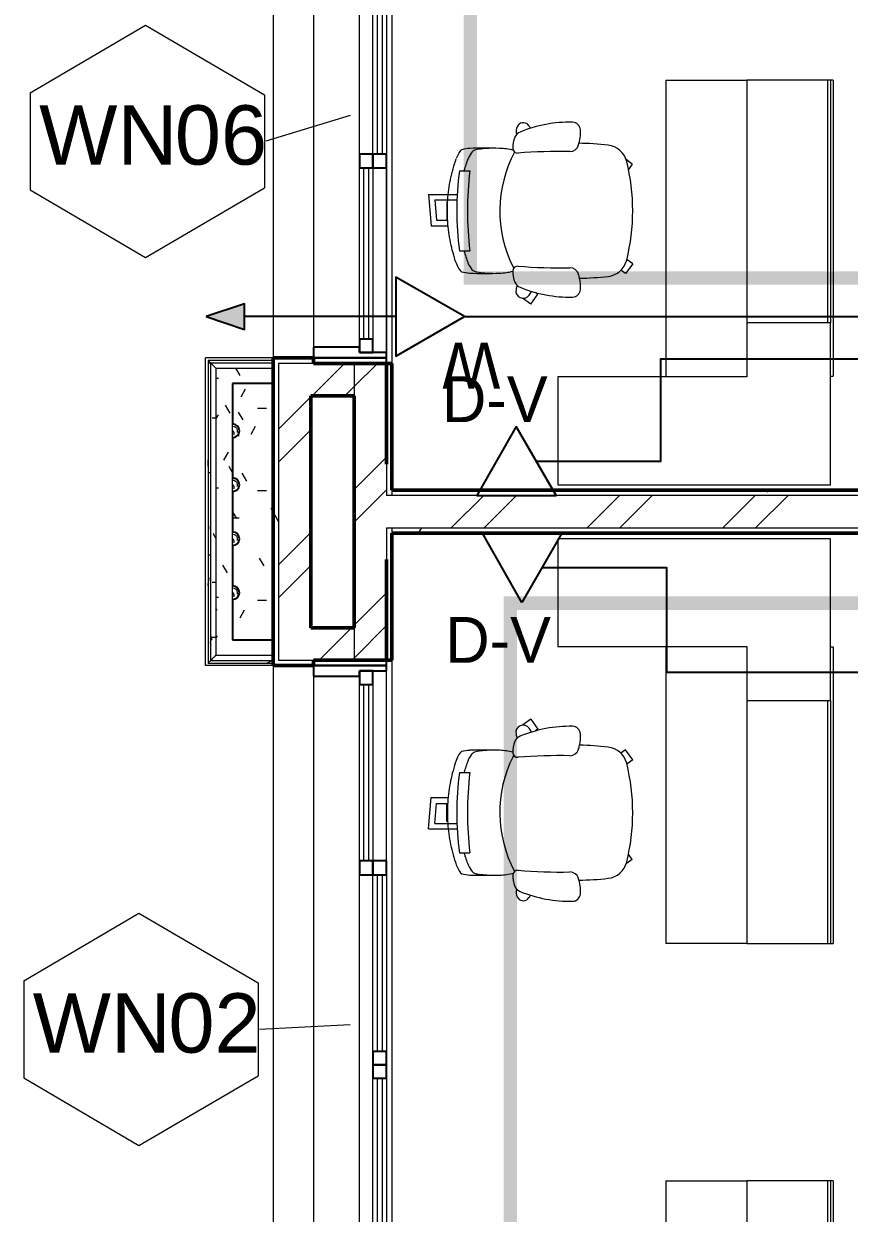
# Model space of a CAD drawing. Header units: millimetres. Extents: x -9358 to 257996, y -67499 to 9117.
# Drawn here: x -1094 to 1965, y -19148 to -14740 of the extents above; entities that cross this region are included whole.
import ezdxf

# ---------------------------------------------------------------- set-up
doc = ezdxf.new("R2010")
doc.units = ezdxf.units.MM
doc.header["$LTSCALE"] = 1000
for name, color, linetype, lineweight in [('A-FLR-PAT', 8, 'Continuous', 18), ('A-FRN', 8, 'Continuous', 9), ('A-LIN-30-1', 8, 'Continuous', 25), ('A-TYP-WIN', 8, 'Continuous', 0), ('A-WAL-CLD', 8, 'Continuous', 9), ('A-WAL-CMU', 8, 'Continuous', 50), ('A-WAL-FIN', 8, 'Continuous', 9), ('A-WAL-LOW-20', 8, 'Continuous', 18), ('A-WAL-LOW-20-1', 8, 'Continuous', 50), ('A-WAL-LOW-30', 8, 'Continuous', 18), ('A-WAL-PAT-1', 8, 'Continuous', 9), ('A-WIN', 8, 'Continuous', 9), ('A-WIN-1', 8, 'Continuous', 25), ('A-WIN-2', 8, 'Continuous', 18)]:
    doc.layers.add(name, color=color, linetype=linetype, lineweight=lineweight)
for name, color, linetype in [('CCTV', 4, 'Continuous'), ('DATANET', 4, 'Continuous'), ('F POINT AGN', 7, 'Continuous'), ('LC-CABLE -10', 4, 'Continuous'), ('LC-DA-CIR', 4, 'Continuous'), ('LC-T-OUTLET', 4, 'Continuous'), ('Route - rack2', 7, 'Continuous')]:
    doc.layers.add(name, color=color, linetype=linetype)
doc.styles.add('Arial_8', font='arial.ttf', dxfattribs={"height": 220})
pattern_1 = [(45, (0, 0), (-251.447, 251.447), []), (45, (0, 381), (-251.447, 251.447), [])]
pattern_2 = [(0, (0, 0), (812.8, 203.2), [33.528, -576.072, 33.528, -576.072, -3251.2]), (0, (0, 0), (812.8, 203.2), [-1219.2, 33.528, -1185.672, 33.528, -576.072, -1422.4]), (0, (0, 0), (812.8, 203.2), [-3048, 33.528, -372.872, 33.528, -982.472]), (120, (304.8, 101.6), (-582.3764, 602.3054), [33.528, -576.072, 33.528, -576.072, -3251.2]), (120, (304.8, 101.6), (-582.3764, 602.3054), [-1219.2, 33.528, -1185.672, 33.528, -576.072, -1422.4]), (120, (304.8, 101.6), (-582.3764, 602.3054), [-3048, 33.528, -372.872, 33.528, -982.472]), (240, (406.4, 508), (-230.4236, -805.5054), [33.528, -576.072, 33.528, -576.072, -3251.2]), (240, (406.4, 508), (-230.4236, -805.5054), [-1219.2, 33.528, -1185.672, 33.528, -576.072, -1422.4]), (240, (406.4, 508), (-230.4236, -805.5054), [-3048, 33.528, -372.872, 33.528, -982.472])]

# ---------------------------------------------------------------- blocks, each defined once
blk = doc.blocks.new('Window Tag - Window Tag-41068-01-Ground Floor Plan')
at = {"layer": 'A-TYP-WIN'}
for p, q in [((-4.506, 1.627), (-0.238, 4.142)), ((-0.238, 4.142), (4.181, 1.556)), ((-4.506, 1.627), (-4.506, -1.959)), ((4.181, 1.556), (4.181, -1.888)), ((-4.506, -1.959), (-0.238, -4.474)), ((-0.238, -4.474), (4.181, -1.888))]:
    blk.add_line(p, q, dxfattribs=at)
blk = doc.blocks.new('D-V')
at = {"color": 3}
blk.add_lwpolyline([(1.2, 256.5), (146.9, 0), (-146.9, 0), (1.2, 256.5)], dxfattribs=at)
at = {"layer": 'CCTV', "color": 2}
blk.add_attdef('D-V', (-225.1, 246.5), '', height=170, dxfattribs=at)
blk = doc.blocks.new('D-W')
at = {"color": 3, "elevation": 0}
blk.add_lwpolyline([(0, 254.5), (146.9, 0), (-146.9, 0), (0, 254.5)], dxfattribs=at)
at = {"layer": 'LC-T-OUTLET', "color": 2}
blk.add_attdef('W', (77.2, 236.3, 0), '', height=170, dxfattribs=at)
blk = doc.blocks.new('access point wifi weather proof')
at = {"layer": 'LC-CABLE -10'}
h = blk.add_hatch(color=3, dxfattribs=at)
h.dxf.hatch_style = 1
h.paths.add_polyline_path([(684.0372, -90.7097), (683.895, -90.6617), (683.895, -90.7577)])
at = {"layer": 'LC-CABLE -10', "color": 3}
blk.add_line((683.3342, -90.7097), (683.895, -90.7097), dxfattribs=at)
blk.add_lwpolyline([(684.0372, -90.7097), (683.895, -90.6617), (683.895, -90.7577)], close=True, dxfattribs=at)
at = {"layer": 'LC-DA-CIR'}
ref = blk.add_blockref('D-W', (683.3342, -90.7097), dxfattribs=dict(at, xscale=-0.0010000000000048, yscale=0.0010000000000048, zscale=0.0010000000000048, rotation=90))
ref.add_attrib('W', 'W', (682.9472, -90.6127), dxfattribs={"layer": 'LC-T-OUTLET', "color": 3, "height": 0.17})
blk = doc.blocks.new('Sliding_Window_Double - 3000 x 2700-2665745-01-Ground Floor Furniture Plan')
at = {"layer": 'A-WIN'}
for p, q in [((-651.8, 180.6), (-1356.3, 180.6)), ((-600.9, 180.6), (53.7, 180.6)), ((153.7, 180.6), (808.2, 180.6)), ((1563.7, 180.6), (859.1, 180.6)), ((-1306.3, 130.6), (-651.8, 130.6)), ((53.7, 130.6), (-600.9, 130.6)), ((808.2, 130.6), (153.7, 130.6)), ((859.1, 130.6), (1513.7, 130.6)), ((-651.8, 80.6), (-1306.3, 80.6)), ((808.2, 80.6), (-600.9, 80.6)), ((1513.7, 80.6), (859.1, 80.6)), ((-1336.3, -89.4), (1543.7, -89.4))]:
    blk.add_line(p, q, dxfattribs=at)
at = {"layer": 'A-WIN-1'}
for p, q in [((-1376.3, 180.6), (-1396.3, 180.6)), ((-1376.3, 180.6), (-1376.3, -89.4)), ((-1356.3, 180.6), (-1376.3, 180.6)), ((-1376.3, -89.4), (-1376.3, 180.6)), ((-1356.3, 80.6), (-1356.3, 180.6)), ((-600.9, 180.6), (-651.8, 180.6)), ((-651.8, 180.6), (-651.8, 130.6)), ((-600.9, 130.6), (-600.9, 180.6)), ((103.7, 180.6), (53.7, 180.6)), ((53.7, 180.6), (53.7, 130.6)), ((153.7, 180.6), (103.7, 180.6)), ((103.7, 180.6), (103.7, 130.6)), ((103.7, 130.6), (103.7, 180.6)), ((153.7, 130.6), (153.7, 180.6)), ((859.1, 180.6), (808.2, 180.6)), ((808.2, 180.6), (808.2, 130.6)), ((859.1, 130.6), (859.1, 180.6)), ((1583.7, 180.6), (1563.7, 180.6)), ((1563.7, 180.6), (1563.7, 80.6)), ((1583.7, -89.4), (1583.7, 180.6)), ((1603.7, 180.6), (1583.7, 180.6)), ((1583.7, 180.6), (1583.7, -89.4)), ((-1306.3, 130.6), (-1356.3, 130.6)), ((-1356.3, 130.6), (-1356.3, 80.6)), ((-1306.3, 80.6), (-1306.3, 130.6)), ((-600.9, 130.6), (-651.8, 130.6)), ((-651.8, 130.6), (-651.8, 80.6)), ((-651.8, 130.6), (-600.9, 130.6)), ((-600.9, 80.6), (-600.9, 130.6)), ((53.7, 130.6), (103.7, 130.6)), ((103.7, 130.6), (153.7, 130.6)), ((808.2, 130.6), (859.1, 130.6)), ((859.1, 130.6), (808.2, 130.6)), ((808.2, 130.6), (808.2, 80.6)), ((859.1, 80.6), (859.1, 130.6)), ((1563.7, 130.6), (1513.7, 130.6)), ((1513.7, 130.6), (1513.7, 80.6)), ((1563.7, 80.6), (1563.7, 130.6)), ((-1336.3, 80.6), (-1356.3, 80.6)), ((-1356.3, 80.6), (-1306.3, 80.6)), ((-1336.3, -89.4), (-1336.3, 80.6)), ((-651.8, 80.6), (-600.9, 80.6)), ((808.2, 80.6), (859.1, 80.6)), ((1513.7, 80.6), (1563.7, 80.6)), ((1563.7, 80.6), (1543.7, 80.6)), ((1543.7, 80.6), (1543.7, -89.4)), ((-1376.3, -89.4), (-1336.3, -89.4)), ((1543.7, -89.4), (1583.7, -89.4))]:
    blk.add_line(p, q, dxfattribs=at)
at = {"layer": 'A-WIN-2'}
for p, q in [((53.7, 165.6), (-600.9, 165.6)), ((-600.9, 165.6), (-600.9, 145.6)), ((-600.9, 145.6), (53.7, 145.6)), ((53.7, 145.6), (53.7, 165.6)), ((808.2, 165.6), (153.7, 165.6)), ((153.7, 165.6), (153.7, 145.6)), ((153.7, 145.6), (808.2, 145.6)), ((808.2, 145.6), (808.2, 165.6)), ((-651.8, 115.6), (-1306.3, 115.6)), ((-1306.3, 115.6), (-1306.3, 95.6)), ((-1306.3, 95.6), (-651.8, 95.6)), ((-651.8, 95.6), (-651.8, 115.6)), ((1513.7, 115.6), (859.1, 115.6)), ((859.1, 115.6), (859.1, 95.6)), ((859.1, 95.6), (1513.7, 95.6)), ((1513.7, 95.6), (1513.7, 115.6))]:
    blk.add_line(p, q, dxfattribs=at)
blk = doc.blocks.new('Sliding_Window_Single - 1500 x 2700-2665987-01-Ground Floor Furniture Plan')
at = {"layer": 'A-WIN'}
for p, q in [((-645, 135), (-10, 135)), ((725, 135), (40, 135)), ((40, 135), (725, 135)), ((-10, 85), (-645, 85)), ((40, 85), (675, 85)), ((-10, 35), (-675, 35)), ((675, 35), (40, 35)), ((-675, -135), (705, -135))]:
    blk.add_line(p, q, dxfattribs=at)
at = {"layer": 'A-WIN-1'}
for p, q in [((-715, 135), (-735, 135)), ((-715, 135), (-715, -135)), ((-695, 135), (-715, 135)), ((-715, -135), (-715, 135)), ((-695, 35), (-695, 135)), ((-645, 135), (-695, 135)), ((-695, 135), (-695, 85)), ((-645, 85), (-645, 135)), ((40, 135), (-10, 135)), ((-10, 135), (-10, 85)), ((40, 85), (40, 135)), ((745, 135), (725, 135)), ((725, 135), (725, 35)), ((745, -135), (745, 135)), ((765, 135), (745, 135)), ((745, 135), (745, -135)), ((-695, 85), (-645, 85)), ((-10, 85), (40, 85)), ((40, 85), (-10, 85)), ((-10, 85), (-10, 35)), ((40, 35), (40, 85)), ((725, 85), (675, 85)), ((675, 85), (675, 35)), ((725, 35), (725, 85)), ((-675, 35), (-695, 35)), ((-675, -135), (-675, 35)), ((-10, 35), (40, 35)), ((675, 35), (725, 35)), ((725, 35), (705, 35)), ((705, 35), (705, -135)), ((-715, -135), (-675, -135)), ((705, -135), (745, -135))]:
    blk.add_line(p, q, dxfattribs=at)
at = {"layer": 'A-WIN-2'}
for p, q in [((-10, 120), (-645, 120)), ((-645, 120), (-645, 100)), ((-645, 100), (-10, 100)), ((-10, 100), (-10, 120)), ((675, 70), (40, 70)), ((40, 70), (40, 50)), ((40, 50), (675, 50)), ((675, 50), (675, 70))]:
    blk.add_line(p, q, dxfattribs=at)
blk = doc.blocks.new('secretary office - manager office -1 2-1846450-01-Ground Floor Furniture Plan')
at = {"layer": 'A-FRN'}
for p, q in [((-550, 700), (-950, 700)), ((-950, 700), (-950, -300)), ((-550, 0), (-550, 700)), ((550, 300), (-550, 300)), ((550, 300), (550, 0)), ((-350, 0), (-550, 0)), ((550, 0), (-350, 0)), ((-350, -310), (-350, 0)), ((550, -300), (550, 0)), ((-950, -300), (-950, -310)), ((-350, -300), (550, -300)), ((-350, -300), (550, -300)), ((550, -310), (550, -300)), ((-950, -310), (-360, -310)), ((-548, -310), (-548, -320)), ((550, -320), (-548, -320)), ((-360, -310), (-350, -310)), ((550, -310), (-350, -310)), ((550, -320), (550, -310))]:
    blk.add_line(p, q, dxfattribs=at)
blk = doc.blocks.new('Task chair 9554N35 - Task chair 9554N35-733048-01-Ground Floor Furniture Plan')
at = {"layer": 'A-FRN'}
for p, q in [((-59.9, 447.8), (56.2, 437.7)), ((-59.9, 447.8), (-59.9, 341.6)), ((-40.1, 424.9), (-40.1, 342.5)), ((-40.1, 424.9), (34.3, 418.4)), ((34.3, 418.4), (34.3, 377)), ((56.2, 437.7), (56.2, 375.4)), ((-33.2, 380), (34.3, 380)), ((-33.2, 377), (-33.2, 380)), ((-148.6, 333.2), (-148.6, 294.8)), ((148.6, 333.5), (148.6, 294.8)), ((208.7, 134.6), (213.5, 132.2)), ((346.3, 69.3), (324.3, 99.6)), ((309.5, 42.5), (303.3, 51.1)), ((346.3, 69.3), (309.5, 42.5)), ((-172.9, -306.8), (-189.9, -284.3)), ((-172.9, -306.8), (-153.2, -293.1)), ((196.3, -309), (180.3, -287)), ((196.3, -309), (233.1, -282.3)), ((233.1, -282.3), (220.5, -265))]:
    blk.add_line(p, q, dxfattribs=at)
for centre, radius, start, end in [((18.2, -231.9), 573.4, 106.914, 111.6297), ((1, -773.4), 1116.7, 82.4068, 97.6988), ((-18.2, -231.9), 573.4, 68.3703, 73.086), ((1424.9, 239.6), 1657.1, 178.0847, 181.9153), ((192.1, 200.6), 424.1, 170.8754, 178.7196), ((-202, 267.3), 24.7, 131.8566, 178.735), ((0, -988.3), 1291.7, 83.3947, 96.6053), ((202, 267.3), 24.7, 1.265, 48.1434), ((-192.1, 200.6), 424.1, 1.2804, 9.1246), ((-1424.9, 239.6), 1657.1, 358.0847, 1.9153), ((-5.9, 191.7), 225.5, 181.9153, 194.9895), ((1.2, -277.4), 461.4, 63.2725, 118.3184), ((5.9, 191.7), 225.5, 345.5179, 358.0847), ((-239, 54.3), 81.3, 83.0715, 114.7933), ((-231.5, 117.1), 18, 357.6261, 82.7084), ((223.3, 117.1), 18, 97.2916, 182.3739), ((230.8, 54.3), 81.3, 65.2067, 96.9285), ((157.4, -76.4), 485.9, 157.6228, 181.0987), ((-301, 96.7), 25.2, 129.5798, 236.5879), ((-296.1, 90.9), 32.8, 82.4202, 129.5798), ((-257.7, 94.4), 37, 114.5757, 157.5185), ((-304.4, 28.7), 95.5, 76.8701, 82.4202), ((1706.6, -39.8), 1926.5, 175.3495, 181.0799), ((-1714.8, -39.8), 1926.5, 358.9201, 4.6505), ((249.5, 94.4), 37, 22.4815, 65.4243), ((351.4, -138.5), 268.8, 102.9497, 106.1735), ((-165.6, -76.4), 485.9, 358.9013, 22.3772), ((297.3, 97.1), 27.1, 305.0503, 102.9497), ((-270.6, 142.7), 80.3, 236.5879, 244.0605), ((266.7, 140.7), 80.4, 293.4562, 305.0503), ((-298.4, -85.1), 30, 181.1693, 265.615), ((-253.5, -75.2), 34, 289.5716, 358.4217), ((245.3, -75.2), 34, 181.5783, 250.4284), ((290.2, -85.1), 30, 274.385, 358.8307), ((-289.7, 26.9), 142.3, 265.5931, 289.5716), ((875.8, -92.8), 1126, 180.8613, 186.3586), ((281.6, 26.9), 142.3, 250.4284, 257.1593), ((-875.8, -92.8), 1126, 353.6414, 359.0315), ((281.6, 26.9), 142.3, 257.1593, 274.4069), ((-163.7, -208.7), 80, 186.3586, 256.0584), ((163.7, -208.7), 80, 283.9417, 353.6414), ((0, 450.7), 759.4, 256.0584, 283.9417)]:
    blk.add_arc(centre, radius, start, end, dxfattribs=at)
for centre, major_axis, ratio, start_param, end_param in [((2833.6, 1083.6), (3058.7, 867.3), 0.246692, 3.007939, 3.042807), ((-182.4, 335.9), (44.1, 13.7), 0.260293, 1.734544, 2.951577), ((182.6, 337.1), (-43.9, 14.1), 0.248418, 3.3294, 4.551375), ((-2839.6, 1069.5), (-3064.8, 850.5), 0.246639, 3.238935, 3.272795), ((-2833.6, 1083.6), (-3058.7, 867.3), 0.246692, 3.240378, 3.275247), ((-178.1, 286.4), (48, 16.7), 0.376203, 1.755174, 2.42563), ((178.1, 286.7), (-48.1, 16.1), 0.383717, 3.814978, 4.524085)]:
    blk.add_ellipse(centre, major_axis=major_axis, ratio=ratio, start_param=start_param, end_param=end_param, dxfattribs=at)
blk.add_open_spline([(193.1, 345.6), (180.8, 349.8), (155.9, 357.6), (104.9, 369.7), (39.6, 378.5), (-39.7, 378.4), (-105, 369.4), (-155.9, 357.1), (-180.8, 349.3), (-193.1, 344.9)], degree=3, knots=[0, 0, 0, 0, 0.1, 0.2, 0.4, 0.6, 0.8, 0.9, 1, 1, 1, 1], dxfattribs=at)
blk = doc.blocks.new('secretary office - manager office -1 2-1846452-01-Ground Floor Furniture Plan')
at = {"layer": 'A-FRN'}
for p, q in [((-360, 310), (-950, 310)), ((-950, 310), (-950, 300)), ((-548, 320), (550, 320)), ((-548, 320), (-548, 310)), ((-350, 310), (-360, 310)), ((-350, 0), (-350, 310)), ((-350, 310), (550, 310)), ((550, 310), (550, 320)), ((550, 300), (550, 310)), ((-950, 300), (-950, -700)), ((550, 300), (-350, 300)), ((550, 300), (-350, 300)), ((550, 0), (550, 300)), ((-550, -700), (-550, 0)), ((-550, 0), (-350, 0)), ((-350, 0), (550, 0)), ((550, 0), (550, -300)), ((-550, -300), (550, -300)), ((-950, -700), (-550, -700))]:
    blk.add_line(p, q, dxfattribs=at)
blk = doc.blocks.new('Task chair 9554N35 - Task chair 9554N35-745676-01-Ground Floor Furniture Plan')
at = {"layer": 'A-FRN'}
for p, q in [((196.3, 309), (180.3, 287)), ((196.3, 309), (233.1, 282.3)), ((-172.9, 306.8), (-189.9, 284.3)), ((-172.9, 306.8), (-153.2, 293.1)), ((233.1, 282.3), (220.5, 265)), ((309.5, -42.5), (303.3, -51.1)), ((346.3, -69.3), (309.5, -42.5)), ((346.3, -69.3), (324.3, -99.6)), ((208.7, -134.6), (213.5, -132.2)), ((-148.6, -333.2), (-148.6, -294.8)), ((148.6, -333.5), (148.6, -294.8)), ((-59.9, -447.8), (-59.9, -341.6)), ((-40.1, -424.9), (-40.1, -342.5)), ((-33.2, -377), (-33.2, -380)), ((-33.2, -380), (34.3, -380)), ((34.3, -418.4), (34.3, -377)), ((56.2, -437.7), (56.2, -375.4)), ((-59.9, -447.8), (56.2, -437.7)), ((-40.1, -424.9), (34.3, -418.4))]:
    blk.add_line(p, q, dxfattribs=at)
for centre, radius, start, end in [((0, -450.7), 759.4, 76.0583, 103.9416), ((-163.7, 208.7), 80, 103.9416, 173.6414), ((163.7, 208.7), 80, 6.3586, 76.0583), ((875.8, 92.8), 1126, 173.6414, 179.1387), ((-875.8, 92.8), 1126, 0.9685, 6.3586), ((-298.4, 85.1), 30, 94.385, 178.8307), ((-289.7, -26.9), 142.3, 70.4284, 94.4069), ((-253.5, 75.2), 34, 1.5783, 70.4284), ((245.3, 75.2), 34, 109.5716, 178.4217), ((281.6, -26.9), 142.3, 102.8407, 109.5716), ((281.6, -26.9), 142.3, 85.5931, 102.8407), ((290.2, 85.1), 30, 1.1693, 85.615), ((157.4, 76.4), 485.9, 178.9013, 202.3772), ((1706.6, 39.8), 1926.5, 178.9201, 184.6505), ((-1714.8, 39.8), 1926.5, 355.3495, 1.0799), ((-165.6, 76.4), 485.9, 337.6228, 1.0987), ((-301, -96.7), 25.2, 123.4121, 230.4202), ((-270.6, -142.7), 80.3, 115.9395, 123.4121), ((297.3, -97.1), 27.1, 257.0503, 54.9497), ((266.7, -140.7), 80.4, 54.9497, 66.5438), ((-296.1, -90.9), 32.8, 230.4202, 277.5798), ((-257.7, -94.4), 37, 202.4815, 245.4243), ((-304.4, -28.7), 95.5, 277.5798, 283.1299), ((-239, -54.3), 81.3, 245.2067, 276.9285), ((-231.5, -117.1), 18, 277.2916, 2.3739), ((1.2, 277.4), 461.4, 241.6816, 296.7275), ((223.3, -117.1), 18, 177.6261, 262.7084), ((230.8, -54.3), 81.3, 263.0715, 294.7933), ((249.5, -94.4), 37, 294.5757, 337.5185), ((351.4, 138.5), 268.8, 253.8265, 257.0503), ((-5.9, -191.7), 225.5, 165.0105, 178.0847), ((5.9, -191.7), 225.5, 1.9153, 14.4821), ((1424.9, -239.6), 1657.1, 178.0847, 181.9153), ((192.1, -200.6), 424.1, 181.2804, 189.1246), ((-192.1, -200.6), 424.1, 350.8754, 358.7196), ((-1424.9, -239.6), 1657.1, 358.0847, 1.9153), ((-202, -267.3), 24.7, 181.265, 228.1434), ((18.2, 231.9), 573.4, 248.3703, 253.086), ((0, 988.3), 1291.7, 263.3947, 276.6053), ((-18.2, 231.9), 573.4, 286.914, 291.6297), ((202, -267.3), 24.7, 311.8566, 358.735), ((1, 773.4), 1116.7, 262.3012, 277.5932)]:
    blk.add_arc(centre, radius, start, end, dxfattribs=at)
for centre, major_axis, ratio, start_param, end_param in [((2833.6, -1083.6), (-3058.7, 867.3), 0.246692, 0.098786, 0.133654), ((-178.1, -286.4), (-48, 16.7), 0.376203, 0.715963, 1.386418), ((178.1, -286.7), (48.1, 16.1), 0.383717, 4.900693, 5.6098), ((-2833.6, -1083.6), (3058.7, 867.3), 0.246692, 6.149531, 6.184399), ((-2839.6, -1069.5), (3064.8, 850.5), 0.246639, 6.151983, 6.185843), ((-182.4, -335.9), (-44.1, 13.7), 0.260293, 0.190015, 1.407049), ((182.6, -337.1), (43.9, 14.1), 0.248418, 4.873403, 6.095378)]:
    blk.add_ellipse(centre, major_axis=major_axis, ratio=ratio, start_param=start_param, end_param=end_param, dxfattribs=at)
blk.add_open_spline([(193.1, -345.6), (180.8, -349.8), (155.9, -357.6), (104.9, -369.7), (39.6, -378.5), (-39.7, -378.4), (-105, -369.4), (-155.9, -357.1), (-180.8, -349.3), (-193.1, -344.9)], degree=3, knots=[0, 0, 0, 0, 0.1, 0.2, 0.4, 0.6, 0.8, 0.9, 1, 1, 1, 1], dxfattribs=at)
blk = doc.blocks.new('FP_600-01-Ground Floor Furniture Plan')
at = {"layer": 'A-WAL-LOW-20'}
blk.add_line((-170, -15848.8), (-401.4, -15848.8), dxfattribs=at)
at = {"layer": 'A-WAL-PAT-1'}
blk.add_line((-176, -15847.7), (-176.5, -15847.6), dxfattribs=at)
blk = doc.blocks.new('FP_601-01-Ground Floor Furniture Plan')
at = {"layer": 'A-WAL-LOW-20'}
blk.add_line((-170, -15839), (-411.1, -15839), dxfattribs=at)
blk = doc.blocks.new('FP_602-01-Ground Floor Furniture Plan')
at = {"layer": 'A-WAL-LOW-20'}
blk.add_line((-401.4, -15848.8), (-401.4, -16951.5), dxfattribs=at)
at = {"layer": 'A-WAL-PAT-1'}
for p, q in [((-389.6, -16052.8), (-395.9, -16052.8)), ((-382, -16052.8), (-389.6, -16052.8)), ((-402.5, -16462.2), (-402.4, -16461.3)), ((-402.5, -16463.1), (-402.5, -16462.2)), ((-402.5, -16464), (-402.5, -16463.1)), ((-402.5, -16464.9), (-402.5, -16464)), ((-402.4, -16460.4), (-402.3, -16459.4)), ((-402.4, -16461.3), (-402.4, -16460.4)), ((-402.3, -16459.4), (-402.2, -16458.5)), ((-402.2, -16458.5), (-402.1, -16457.6)), ((-402.1, -16457.6), (-402, -16456.7)), ((-402, -16456.7), (-401.9, -16455.8)), ((-401.9, -16455.8), (-401.8, -16454.9)), ((-392.2, -16480.3), (-391.8, -16481.2)), ((-391.8, -16481.2), (-391.3, -16482.1)), ((-391.3, -16482.1), (-390.9, -16483)), ((-390.9, -16483), (-390.4, -16484)), ((-390.4, -16484), (-390, -16484.9)), ((-390, -16484.9), (-389.5, -16485.8)), ((-389.5, -16485.8), (-389, -16486.7)), ((-389, -16486.7), (-388.6, -16487.6)), ((-388.6, -16487.6), (-388.1, -16488.5)), ((-388.1, -16488.5), (-387.6, -16489.4)), ((-387.6, -16489.4), (-387.1, -16490.3)), ((-387.1, -16490.3), (-386.6, -16491.3)), ((-386.6, -16491.3), (-386.1, -16492.2)), ((-386.1, -16492.2), (-385.6, -16493.1)), ((-385.6, -16493.1), (-385.1, -16494)), ((-385.1, -16494), (-384.6, -16494.9)), ((-384.6, -16494.9), (-384.1, -16495.8)), ((-384.1, -16495.8), (-383.5, -16496.7)), ((-383.5, -16496.7), (-383, -16497.6)), ((-383, -16497.6), (-382.5, -16498.6)), ((-382.5, -16498.6), (-382, -16499.5)), ((-389.6, -16662.4), (-395.9, -16662.4)), ((-382, -16662.4), (-389.6, -16662.4)), ((-402.5, -16846.8), (-402.5, -16847.7)), ((-402.5, -16847.7), (-402.5, -16848.6)), ((-402.5, -16848.6), (-402.4, -16849.5)), ((-402.4, -16849.5), (-402.4, -16850.4)), ((-402.4, -16850.4), (-402.3, -16851.3)), ((-402.3, -16851.3), (-402.3, -16852.2)), ((-402.3, -16852.2), (-402.2, -16853.1)), ((-402.2, -16853.1), (-402.1, -16854)), ((-402.1, -16854), (-402, -16854.9)), ((-402, -16854.9), (-401.9, -16855.8)), ((-401.9, -16855.8), (-401.7, -16856.8)), ((-401.7, -16856.8), (-401.6, -16857.7)), ((-401.6, -16857.7), (-401.5, -16858.6)), ((-401.5, -16858.6), (-401.3, -16859.5)), ((-401.3, -16859.5), (-401.1, -16860.4)), ((-401.1, -16860.4), (-401, -16861.3)), ((-401, -16861.3), (-400.8, -16862.2)), ((-400.8, -16862.2), (-400.6, -16863.1)), ((-400.6, -16863.1), (-400.4, -16864)), ((-400.4, -16864), (-400.2, -16864.9)), ((-400.2, -16864.9), (-399.9, -16865.8)), ((-399.9, -16865.8), (-399.7, -16866.7)), ((-399.7, -16866.7), (-399.4, -16867.6)), ((-399.4, -16867.6), (-399.2, -16868.5)), ((-399.2, -16868.5), (-398.9, -16869.5)), ((-398.9, -16869.5), (-398.6, -16870.4)), ((-398.6, -16870.4), (-398.4, -16871.3)), ((-398.4, -16871.3), (-398.1, -16872.2)), ((-398.1, -16872.2), (-397.8, -16873.1)), ((-397.8, -16873.1), (-397.5, -16874)), ((-397.5, -16874), (-397.1, -16874.9)), ((-389.6, -16865.6), (-395.9, -16865.6)), ((-382, -16865.6), (-389.6, -16865.6))]:
    blk.add_line(p, q, dxfattribs=at)
blk = doc.blocks.new('FP_603-01-Ground Floor Furniture Plan')
at = {"layer": 'A-WAL-LOW-20'}
blk.add_line((-411.1, -15839), (-411.1, -16961.2), dxfattribs=at)
at = {"layer": 'A-WAL-PAT-1'}
for p, q in [((-402, -15849.6), (-409.9, -15849.6)), ((-412.2, -16208), (-412.2, -16210.6)), ((-412.2, -16210.6), (-412.2, -16213.3)), ((-412.2, -16213.3), (-412.1, -16215.9)), ((-412.1, -16215.9), (-412, -16218.6)), ((-412, -16218.6), (-411.9, -16221.2)), ((-411.9, -16221.2), (-411.7, -16223.8)), ((-401.9, -16220), (-401.2, -16217.6)), ((-411.7, -16223.8), (-411.5, -16226.5)), ((-411.5, -16226.5), (-411.3, -16229.1)), ((-411.3, -16229.1), (-411, -16231.8)), ((-404.1, -16256), (-409.9, -16256)), ((-401.2, -16256), (-404.1, -16256)), ((-404.1, -16560.8), (-409.9, -16560.8)), ((-401.2, -16560.8), (-404.1, -16560.8)), ((-410.2, -16665.6), (-409.8, -16663)), ((-409.8, -16663), (-409.4, -16660.3)), ((-409.4, -16660.3), (-409, -16657.7)), ((-409, -16657.7), (-408.5, -16655.1)), ((-408.5, -16655.1), (-408.1, -16652.4)), ((-408.1, -16652.4), (-407.6, -16649.8)), ((-407.6, -16649.8), (-407, -16647.1)), ((-407, -16647.1), (-406.5, -16644.5)), ((-411.1, -16673.5), (-410.8, -16670.9)), ((-410.8, -16670.9), (-410.5, -16668.3)), ((-410.5, -16668.3), (-410.2, -16665.6)), ((-403.3, -16883.1), (-402.6, -16885.7)), ((-402.6, -16885.7), (-401.8, -16888.3)), ((-401.8, -16888.3), (-401.2, -16890.3))]:
    blk.add_line(p, q, dxfattribs=at)
blk = doc.blocks.new('FP_604-01-Ground Floor Furniture Plan')
at = {"layer": 'A-WAL-LOW-20'}
blk.add_line((-401.4, -16951.5), (-170, -16951.5), dxfattribs=at)
at = {"layer": 'A-WAL-PAT-1'}
for p, q in [((-218.4, -16952.6), (-218.9, -16952.6)), ((-217.9, -16952.6), (-218.4, -16952.6)), ((-217.4, -16952.5), (-217.9, -16952.6)), ((-216.8, -16952.4), (-217.4, -16952.5)), ((-216.3, -16952.2), (-216.8, -16952.4)), ((-215.8, -16952), (-216.3, -16952.2)), ((-215.3, -16951.8), (-215.8, -16952)), ((-214.7, -16951.6), (-215.3, -16951.8)), ((-214.2, -16951.3), (-214.7, -16951.6)), ((-213.7, -16951), (-214.2, -16951.3)), ((-213.2, -16950.6), (-213.7, -16951))]:
    blk.add_line(p, q, dxfattribs=at)
blk = doc.blocks.new('FP_605-01-Ground Floor Furniture Plan')
at = {"layer": 'A-WAL-LOW-20'}
blk.add_line((-411.1, -16961.2), (-170, -16961.2), dxfattribs=at)
at = {"layer": 'A-WAL-PAT-1'}
for p, q in [((-191.2, -16960.6), (-192.7, -16961.1)), ((-189.7, -16960), (-191.2, -16960.6)), ((-188.2, -16959.3), (-189.7, -16960)), ((-186.6, -16958.5), (-188.2, -16959.3)), ((-185.1, -16957.7), (-186.6, -16958.5)), ((-183.6, -16956.8), (-185.1, -16957.7)), ((-182.1, -16955.7), (-183.6, -16956.8)), ((-180.5, -16954.6), (-182.1, -16955.7)), ((-179, -16953.5), (-180.5, -16954.6)), ((-177.5, -16952.2), (-179, -16953.5))]:
    blk.add_line(p, q, dxfattribs=at)
blk = doc.blocks.new('Walls 448 - Walls 78-2903440-01-Ground Floor Furniture Plan')
at = {"layer": 'A-WAL-PAT-1'}
h = blk.add_hatch(dxfattribs=at)
h.set_pattern_fill('FP_195', color=256, style=0, pattern_type=2)
h.set_pattern_definition([(0, (0, 0), (406.4, 101.6), [33.528, -271.272, 33.528, -271.272, -1625.6]), (0, (0, 0), (406.4, 101.6), [-609.6, 33.528, -576.072, 33.528, -271.272, -711.2]), (0, (0, 0), (406.4, 101.6), [-1524, 33.528, -169.672, 33.528, -474.472]), (120, (152.4, 50.8), (-291.1882, 301.1527), [33.528, -271.272, 33.528, -271.272, -1625.6]), (120, (152.4, 50.8), (-291.1882, 301.1527), [-609.6, 33.528, -576.072, 33.528, -271.272, -711.2]), (120, (152.4, 50.8), (-291.1882, 301.1527), [-1524, 33.528, -169.672, 33.528, -474.472]), (240, (203.2, 254), (-115.2118, -402.7527), [33.528, -271.272, 33.528, -271.272, -1625.6]), (240, (203.2, 254), (-115.2118, -402.7527), [-609.6, 33.528, -576.072, 33.528, -271.272, -711.2]), (240, (203.2, 254), (-115.2118, -402.7527), [-1524, 33.528, -169.672, 33.528, -474.472])])
h.paths.add_polyline_path([(-320, -16700), (-318, -16696), (-318.6, -16695.1), (-319.6, -16698.5)], flags=0)
h.paths.add_polyline_path([(-320, -16500.3), (-318, -16496.3), (-318.6, -16495.3), (-319.6, -16498.7)], flags=0)
h.paths.add_polyline_path([(-320, -16300), (-318, -16296), (-318.6, -16295.1), (-319.6, -16298.5)], flags=0)
h.paths.add_polyline_path([(-320, -16100), (-318, -16096), (-318.6, -16095.1), (-319.6, -16098.5)], flags=0)
h.paths.add_polyline_path([(-381.7, -16931.8), (-170, -16931.8), (-170, -16875), (-320, -16875), (-320, -16725), (-320, -16724.4), (-320, -16675.8), (-320, -16675), (-320, -16525.3), (-320, -16524.6), (-320, -16476.1), (-320, -16475.3), (-320, -16325), (-320, -16324.4), (-320, -16275.8), (-320, -16275), (-320, -16125), (-320, -16124.4), (-319.8, -16075.6), (-320, -16075), (-320, -15925), (-170, -15925), (-170, -15868.5), (-381.7, -15868.5), (-381.7, -16615.7)], flags=0)
at = {"layer": 'A-WAL-LOW-20'}
for p, q in [((-381.7, -15868.5), (-170, -15868.5)), ((-381.7, -15868.5), (-381.7, -16931.8)), ((-381.7, -16931.8), (-170, -16931.8))]:
    blk.add_line(p, q, dxfattribs=at)
for points, knots in [([(-411.1, -15839), (-411.1, -15839), (-410.7, -15839.4), (-407.8, -15842.3), (-403.9, -15846.2), (-402, -15848.1)], [0.1701475, 0.1701475, 0.1701475, 0.1701475, 0.25, 0.5, 0.6488772, 0.6488772, 0.6488772, 0.6488772]), ([(-401.4, -15848.8), (-401.4, -15848.8), (-401.2, -15848.9), (-400.3, -15849.8), (-398.6, -15851.5), (-397, -15853.1), (-395.1, -15855), (-392.9, -15857.2), (-390.4, -15859.7), (-386.7, -15863.4), (-383.8, -15866.4), (-381.7, -15868.5)], [0.4599876, 0.4599876, 0.4599876, 0.4599876, 0.5, 0.6, 0.65, 0.7, 0.75, 0.8, 0.85, 0.9, 1, 1, 1, 1]), ([(-411.1, -16961.2), (-411.1, -16961.2), (-410.7, -16960.9), (-407.8, -16957.9), (-403.9, -16954), (-402, -16952.2)], [0.1701475, 0.1701475, 0.1701475, 0.1701475, 0.25, 0.5, 0.6488772, 0.6488772, 0.6488772, 0.6488772]), ([(-401.4, -16951.5), (-401.4, -16951.5), (-401.2, -16951.3), (-400.3, -16950.4), (-398.6, -16948.8), (-397, -16947.1), (-395.1, -16945.2), (-392.9, -16943), (-390.4, -16940.5), (-386.7, -16936.8), (-383.7, -16933.9), (-381.7, -16931.8)], [0.4599876, 0.4599876, 0.4599876, 0.4599876, 0.5, 0.6, 0.65, 0.7, 0.75, 0.8, 0.85, 0.9, 1, 1, 1, 1])]:
    blk.add_open_spline(points, degree=3, knots=knots, dxfattribs=at)
for name in ['FP_603-01-Ground Floor Furniture Plan', 'FP_601-01-Ground Floor Furniture Plan', 'FP_602-01-Ground Floor Furniture Plan', 'FP_600-01-Ground Floor Furniture Plan', 'FP_605-01-Ground Floor Furniture Plan', 'FP_604-01-Ground Floor Furniture Plan']:
    blk.add_blockref(name, (0, 0), dxfattribs=at)
blk = doc.blocks.new('FP_606-01-Ground Floor Furniture Plan')
at = {"layer": 'A-WAL-PAT-1'}
for p, q in [((-7583.8, -28785), (-7585.5, -28787.8)), ((-7597.4, -28799.5), (-7596.4, -28794.1)), ((-7596.7, -28804.9), (-7597.4, -28799.5)), ((-7594.3, -28809.9), (-7596.7, -28804.9)), ((-7590.6, -28813.8), (-7594.3, -28809.9)), ((-7585.7, -28816.4), (-7590.6, -28813.8)), ((-7585.5, -28787.8), (-7586, -28791.3)), ((-7586, -28791.3), (-7585.1, -28794.8)), ((-7580.3, -28817.4), (-7585.7, -28816.4)), ((-7585.1, -28794.8), (-7583.1, -28797.8)), ((-7583.1, -28797.8), (-7580, -28800))]:
    blk.add_line(p, q, dxfattribs=at)
blk = doc.blocks.new('FP_607-01-Ground Floor Furniture Plan')
at = {"layer": 'A-WAL-PAT-1'}
for p, q in [((-7597.4, -28599.2), (-7596.4, -28593.9)), ((-7596.7, -28604.7), (-7597.4, -28599.2)), ((-7594.3, -28609.6), (-7596.7, -28604.7)), ((-7590.6, -28613.6), (-7594.3, -28609.6)), ((-7585.5, -28587.6), (-7586, -28591)), ((-7586, -28591), (-7585.1, -28594.5)), ((-7583.8, -28584.8), (-7585.5, -28587.6)), ((-7585.1, -28594.5), (-7583.1, -28597.6)), ((-7583.1, -28597.6), (-7580, -28599.8)), ((-7585.7, -28616.2), (-7590.6, -28613.6)), ((-7580.3, -28617.2), (-7585.7, -28616.2))]:
    blk.add_line(p, q, dxfattribs=at)
blk = doc.blocks.new('FP_608-01-Ground Floor Furniture Plan')
at = {"layer": 'A-WAL-PAT-1'}
for p, q in [((-7585.5, -28387.8), (-7586, -28391.3)), ((-7583.8, -28385), (-7585.5, -28387.8)), ((-7597.4, -28399.5), (-7596.4, -28394.1)), ((-7596.7, -28404.9), (-7597.4, -28399.5)), ((-7594.3, -28409.9), (-7596.7, -28404.9)), ((-7590.6, -28413.8), (-7594.3, -28409.9)), ((-7585.7, -28416.4), (-7590.6, -28413.8)), ((-7586, -28391.3), (-7585.1, -28394.8)), ((-7580.3, -28417.4), (-7585.7, -28416.4)), ((-7585.1, -28394.8), (-7583.1, -28397.8)), ((-7583.1, -28397.8), (-7580, -28400))]:
    blk.add_line(p, q, dxfattribs=at)
blk = doc.blocks.new('FP_609-01-Ground Floor Furniture Plan')
at = {"layer": 'A-WAL-PAT-1'}
for p, q in [((-7597.4, -28999.5), (-7596.4, -28994.1)), ((-7596.7, -29004.9), (-7597.4, -28999.5)), ((-7594.3, -29009.9), (-7596.7, -29004.9)), ((-7585.5, -28987.9), (-7585.9, -28991.3)), ((-7585.9, -28991.3), (-7585.1, -28994.8)), ((-7583.8, -28985), (-7585.5, -28987.9)), ((-7585.1, -28994.8), (-7583.1, -28997.8)), ((-7583.1, -28997.8), (-7580, -29000)), ((-7590.6, -29013.8), (-7594.3, -29009.9)), ((-7585.7, -29016.4), (-7590.6, -29013.8)), ((-7580.3, -29017.4), (-7585.7, -29016.4))]:
    blk.add_line(p, q, dxfattribs=at)
blk = doc.blocks.new('Walls 450 - Walls 304-2903453-01-Ground Floor Furniture Plan')
at = {"layer": 'A-WAL-PAT-1'}
h = blk.add_hatch(dxfattribs=at)
h.set_pattern_fill('FP_200', color=256, style=0, pattern_type=2)
h.set_pattern_definition([(180, (-7900, -45100), (-406.4, -101.6), [33.528, -271.272, 33.528, -271.272, -1625.6]), (180, (-7900, -45100), (-406.4, -101.6), [-609.6, 33.528, -576.072, 33.528, -271.272, -711.2]), (180, (-7900, -45100), (-406.4, -101.6), [-1524, 33.528, -169.672, 33.528, -474.472]), (300, (-8052.4, -45150.8), (291.1882, -301.1527), [33.528, -271.272, 33.528, -271.272, -1625.6]), (300, (-8052.4, -45150.8), (291.1882, -301.1527), [-609.6, 33.528, -576.072, 33.528, -271.272, -711.2]), (300, (-8052.4, -45150.8), (291.1882, -301.1527), [-1524, 33.528, -169.672, 33.528, -474.472]), (60, (-8103.2, -45354), (115.2118, 402.7527), [33.528, -271.272, 33.528, -271.272, -1625.6]), (60, (-8103.2, -45354), (115.2118, 402.7527), [-609.6, 33.528, -576.072, 33.528, -271.272, -711.2]), (60, (-8103.2, -45354), (115.2118, 402.7527), [-1524, 33.528, -169.672, 33.528, -474.472])])
h.paths.add_polyline_path([(-7580, -28225), (-7730, -28225), (-7730, -29175), (-7580, -29175), (-7580, -29025), (-7594.7, -29020.2), (-7603.8, -29007.7), (-7603.8, -28992.3), (-7594.7, -28979.8), (-7580, -28975), (-7580, -28825), (-7594.7, -28820.2), (-7603.8, -28807.7), (-7603.8, -28792.3), (-7594.7, -28779.8), (-7580, -28775), (-7580, -28624.8), (-7594.7, -28620), (-7603.8, -28607.5), (-7603.8, -28592), (-7594.7, -28579.5), (-7580, -28574.8), (-7580, -28425), (-7594.7, -28420.2), (-7603.8, -28407.7), (-7603.8, -28392.3), (-7594.7, -28379.8), (-7580, -28375), (-7580, -28303.7)], flags=0)
at = {"layer": 'A-LIN-30-1'}
for p, q in [((-7730, -28225), (-7730, -29175)), ((-7580, -28225), (-7730, -28225)), ((-7580, -28375), (-7580, -28225)), ((-7580, -28574.8), (-7580, -28425)), ((-7580, -28775), (-7580, -28624.8)), ((-7580, -28975), (-7580, -28825)), ((-7580, -29175), (-7580, -29025)), ((-7730, -29175), (-7580, -29175))]:
    blk.add_line(p, q, dxfattribs=at)
for centre in [(-7580, -28400), (-7580, -28599.8), (-7580, -28800), (-7580, -29000)]:
    blk.add_arc(centre, 25, 90, 270, dxfattribs=at)
at = {"layer": 'A-WAL-FIN'}
for p, q in [((-7580, -28375), (-7580, -28400)), ((-7580, -28400), (-7580, -28425)), ((-7580, -28574.8), (-7580, -28599.8)), ((-7580, -28599.8), (-7580, -28624.8)), ((-7580, -28775), (-7580, -28800)), ((-7580, -28800), (-7580, -28825)), ((-7580, -28975), (-7580, -29000)), ((-7580, -29000), (-7580, -29025))]:
    blk.add_line(p, q, dxfattribs=at)
at = {"layer": 'A-WAL-LOW-20-1'}
for name in ['FP_608-01-Ground Floor Furniture Plan', 'FP_607-01-Ground Floor Furniture Plan', 'FP_606-01-Ground Floor Furniture Plan', 'FP_609-01-Ground Floor Furniture Plan']:
    blk.add_blockref(name, (0, 0), dxfattribs=at)
blk = doc.blocks.new('G')
at = {"layer": 'A-WAL-PAT-1'}
h = blk.add_hatch(dxfattribs=at)
h.set_pattern_fill('FP_2', color=256, style=0, pattern_type=2)
h.set_pattern_definition(pattern_2)
h.paths.add_polyline_path([(270, -16340), (270, -15850), (250, -15850), (250, -16340)], flags=0)
h.paths.add_polyline_path([(250, -14350), (270, -14350), (270, -12570), (250, -12570), (250, -14086.1)], flags=0)
h = blk.add_hatch(dxfattribs=at)
h.set_pattern_fill('FP_2', color=256, style=0, pattern_type=2)
h.set_pattern_definition(pattern_2)
h.paths.add_polyline_path([(-20, -15850), (-20, -15830), (-170, -15830), (-170, -15850), (-150, -15850)], flags=0)
h = blk.add_hatch(dxfattribs=at)
h.set_pattern_fill('FP_2', color=256, style=0, pattern_type=2)
h.set_pattern_definition(pattern_2)
h.paths.add_polyline_path([(-150, -16950), (-150, -15850), (-170, -15850), (-170, -16950)], flags=0)
h = blk.add_hatch(dxfattribs=at)
h.set_pattern_fill('FP_1', color=256, style=0, pattern_type=2)
h.set_pattern_definition(pattern_1)
h.paths.add_polyline_path([(130, -15970), (130, -15850), (-150, -15850), (-150, -15970), (-30, -15970)], flags=0)
h = blk.add_hatch(dxfattribs=at)
h.set_pattern_fill('FP_1', color=256, style=0, pattern_type=2)
h.set_pattern_definition(pattern_1)
h.paths.add_polyline_path([(130, -16950), (250, -16950), (250, -15850), (130, -15850), (130, -16830)], flags=0)
h = blk.add_hatch(dxfattribs=at)
h.set_pattern_fill('FP_1', color=256, style=0, pattern_type=2)
h.set_pattern_definition(pattern_1)
h.paths.add_polyline_path([(-30, -16830), (-30, -15970), (-150, -15970), (-150, -16830), (-112.4, -16830)], flags=0)
h = blk.add_hatch(dxfattribs=at)
h.set_pattern_fill('FP_1', color=256, style=0, pattern_type=2)
h.set_pattern_definition(pattern_1)
h.paths.add_polyline_path([(250, -16460), (6200, -16460), (6200, -16340), (250, -16340)], flags=0)
h.paths.add_polyline_path([(6240, -16460), (6240, -16340), (6220, -16340), (6220, -16460)], flags=0)
h = blk.add_hatch(dxfattribs=at)
h.set_pattern_fill('FP_2', color=256, style=0, pattern_type=2)
h.set_pattern_definition(pattern_2)
h.paths.add_polyline_path([(6220, -16460), (6220, -16320), (270, -16320), (270, -16340), (6200, -16340), (6200, -16460)], flags=0)
h = blk.add_hatch(dxfattribs=at)
h.set_pattern_fill('FP_2', color=256, style=0, pattern_type=2)
h.set_pattern_definition(pattern_2)
h.paths.add_polyline_path([(270, -16480), (6220, -16480), (6220, -16460), (270, -16460)], flags=0)
h = blk.add_hatch(dxfattribs=at)
h.set_pattern_fill('FP_1', color=256, style=0, pattern_type=2)
h.set_pattern_definition(pattern_1)
h.paths.add_polyline_path([(130, -16950), (130, -16830), (-150, -16830), (-150, -16950), (-20, -16950)], flags=0)
at = {"layer": 'A-FLR-PAT'}
for p, q in [((-170, -14390), (-170, -15830)), ((-170, -16970), (-170, -19930))]:
    blk.add_line(p, q, dxfattribs=at)
at = {"layer": 'A-WAL-CLD'}
for p, q in [((-150, -15850), (-150, -16950)), ((-20, -15850), (-150, -15850)), ((130, -15850), (130, -15970)), ((250, -16223.3), (250, -16340)), ((6200, -16340), (250, -16340)), ((270, -16320), (270, -16340)), ((250, -16460), (250, -16576.7)), ((250, -16460), (6200, -16460)), ((270, -16460), (270, -16480)), ((130, -16830), (130, -16950)), ((-150, -16950), (-20, -16950))]:
    blk.add_line(p, q, dxfattribs=at)
at = {"layer": 'A-WAL-CMU'}
for p, q in [((-170, -15830), (-170, -16970)), ((-20, -15830), (-170, -15830)), ((-20, -15850), (-20, -15830)), ((270, -15850), (-20, -15850)), ((250, -16223.3), (250, -15850)), ((270, -16320), (270, -15850)), ((-30, -16830), (-30, -15970)), ((-30, -15970), (130, -15970)), ((130, -15970), (130, -16830)), ((6220, -16320), (270, -16320)), ((270, -16480), (6220, -16480)), ((270, -16950), (270, -16480)), ((250, -16950), (250, -16576.7)), ((130, -16830), (-30, -16830)), ((-170, -16970), (-20, -16970)), ((-20, -16970), (-20, -16950)), ((-20, -16950), (270, -16950))]:
    blk.add_line(p, q, dxfattribs=at)
at = {"layer": 'A-WAL-LOW-30'}
for p, q in [((270, -14350), (270, -15850)), ((-420, -16970), (-420, -15830)), ((-170, -15830), (-420, -15830)), ((-170, -16970), (-420, -16970)), ((270, -16950), (270, -19950))]:
    blk.add_line(p, q, dxfattribs=at)
at = {"layer": 'A-FRN'}
for name, p, rotation in [('secretary office - manager office -1 2-1846450-01-Ground Floor Furniture Plan', (1585, -15350), 90.00000000000261), ('Task chair 9554N35 - Task chair 9554N35-745676-01-Ground Floor Furniture Plan', (853.8, -15284.5), 269.9999999999978), ('secretary office - manager office -1 2-1846452-01-Ground Floor Furniture Plan', (1585, -17450), 269.9999999999981), ('Task chair 9554N35 - Task chair 9554N35-733048-01-Ground Floor Furniture Plan', (853.8, -17515.5), 90.00000000000288), ('secretary office - manager office -1 2-1846450-01-Ground Floor Furniture Plan', (1585, -19430), 90.0000000000023)]:
    blk.add_blockref(name, p, dxfattribs=dict(at, rotation=rotation))
at = {"layer": 'A-WAL-LOW-20'}
blk.add_blockref('Walls 448 - Walls 78-2903440-01-Ground Floor Furniture Plan', (0, 0), dxfattribs=at)
at = {"layer": 'A-WAL-LOW-20-1', "rotation": 180}
blk.add_blockref('Walls 450 - Walls 304-2903453-01-Ground Floor Furniture Plan', (-7900, -45100), dxfattribs=at)
at = {"layer": 'A-WIN', "rotation": 269.9999999999998}
for name, p in [('Sliding_Window_Single - 1500 x 2700-2665987-01-Ground Floor Furniture Plan', (115, -15085)), ('Sliding_Window_Double - 3000 x 2700-2665745-01-Ground Floor Furniture Plan', (69.4, -18346.3))]:
    blk.add_blockref(name, p, dxfattribs=at)
blk = doc.blocks.new('RACK 2- ROUTE .')
at = {"layer": 'F POINT AGN', "color": 1, "const_width": 50}
for points in [[(709, -19806), (709, -16887), (5879, -16887), (5879, -19446)], [(7717, -19446), (7717, -13583), (5863, -13583), (5863, -15682), (561, -15682), (561, -13123), (7602, -13123), (7602, -7571), (1136, -7571), (1136, -709), (5502, -709), (5502, -7372), (7110, -7372), (7110, -841), (10508, -841)]]:
    blk.add_lwpolyline(points, dxfattribs=at)

msp = doc.modelspace()

# ---------------------------------------------------------------- block references
msp.add_blockref('G', (0, -148.1))

# ---------------------------------------------------------------- next in the draw order: linework, layer by layer
at = {"layer": 'A-TYP-WIN'}
for p, q in [((115, -15080), (-196.9, -15175.2)), ((115, -18450), (-220.6, -18466.6))]:
    msp.add_line(p, q, dxfattribs=at)
at = {"layer": 'DATANET', "color": 3}
for points in [[(539.5, -15825.1), (8185, -15825.1)], [(805.5, -16360.9), (1267, -16360.9), (1267, -15981.1), (8185, -15981.1)], [(826.6, -16755.3), (1288.2, -16755.3), (1288.2, -17142.6), (8185, -17142.6)]]:
    msp.add_lwpolyline(points, dxfattribs=at)

# ---------------------------------------------------------------- next in the draw order: block references
at = {"layer": 'A-TYP-WIN', "xscale": 99.99999999999991, "yscale": 99.99999999999991, "zscale": 99.99999999999991}
for p in [(-619.4, -15158.6), (-643.1, -18450)]:
    msp.add_blockref('Window Tag - Window Tag-41068-01-Ground Floor Plan', p, dxfattribs=at)
at = {"layer": 'DATANET', "color": 3, "xscale": 1000, "yscale": 1000, "zscale": 1000, "rotation": 180}
msp.add_blockref('access point wifi weather proof', (683619.2, -106534.7), dxfattribs=at)
at = {"layer": 'DATANET', "color": 3}
ref = msp.add_blockref('D-V', (732, -16488.1), dxfattribs=dict(at, xscale=-1))
ref.add_attrib('D-V', 'D-V', (456, -16216.1), dxfattribs={"layer": 'CCTV', "color": 3, "height": 170})
ref = msp.add_blockref('D-V', (753.2, -16628.1), dxfattribs=dict(at, rotation=180))
ref.add_attrib('D-V', 'D-V', (468.2, -17108.1), dxfattribs={"layer": 'CCTV', "color": 3, "height": 170})
at = {"layer": 'Route - rack2', "color": 1}
msp.add_blockref('RACK 2- ROUTE .', (0, 0), dxfattribs=at)

# ---------------------------------------------------------------- next in the draw order: texts
at = {"layer": 'A-TYP-WIN', "char_height": 220, "attachment_point": 1, "style": 'Arial_8'}
for s, insert, width in [('WN', (-1036.9, -15041.7), 609.282), ('06', (-534.1, -15041.7), 400.844), ('WN', (-1060.6, -18333.1), 609.282), ('02', (-557.9, -18333.1), 400.844)]:
    msp.add_mtext(s, dxfattribs=dict(at, insert=insert, width=width))

doc.saveas('drawing.dxf')
